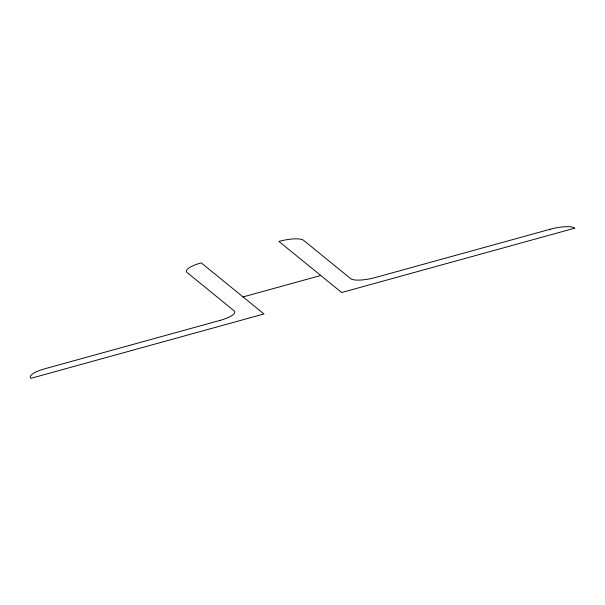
<?xml version="1.0" encoding="UTF-8"?>
<svg xmlns="http://www.w3.org/2000/svg" width="605" height="605" viewBox="0 0 605 605"><rect width="100%" height="100%" fill="white"/><g stroke="black" fill="none" stroke-linecap="round" stroke-linejoin="round"><path stroke-width="0.91" d="M243.074 296.934L320.763 275.487M219.917 320.438L45.118 368.695A20.555 5.392 -12.3 0 0 30.931 378.322L263.992 313.965L201.231 262.865A20.555 5.392 -12.3 0 0 187.043 272.484L234.112 310.811A20.555 5.392 -12.3 0 1 219.917 320.438M550.096 229.272L375.297 277.536A20.555 5.392 -12.3 0 1 350.643 278.64L303.574 240.314A20.555 5.392 -12.3 0 0 278.92 241.418L341.681 292.517L574.75 228.168A20.555 5.392 -12.3 0 0 550.096 229.272"/></g></svg>
